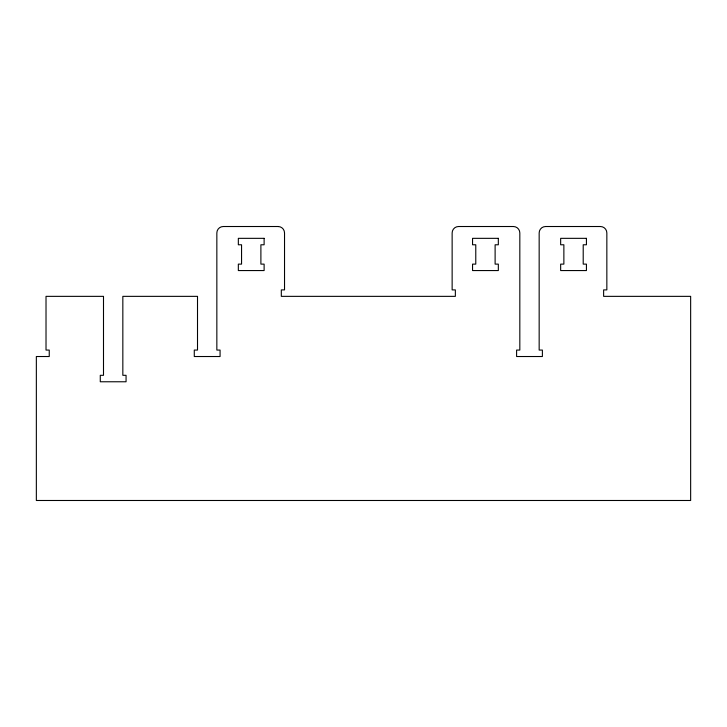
<?xml version="1.0" encoding="UTF-8"?>
<svg xmlns="http://www.w3.org/2000/svg" width="727" height="727" viewBox="0 0 727 727"><rect width="100%" height="100%" fill="white"/><g stroke="black" fill="none" stroke-linecap="round" stroke-linejoin="round"><path stroke-width="1.09" d="M278.087 226.515L223.289 226.515A6.443 6.443 0 0 0 216.846 232.958L216.846 350.069L220.072 350.069L220.072 356.521L194.282 356.521L194.282 350.069L197.508 350.069L197.508 296.352L122.836 296.352L122.836 375.314L126.062 375.314L126.062 381.766L100.281 381.766L100.281 375.314L103.498 375.314L103.498 296.352L46.019 296.352L46.019 350.069L49.245 350.069L49.245 356.521L36.35 356.521L36.35 500.485L690.65 500.485L690.65 296.352L603.628 296.352L603.628 289.9L606.845 289.9L606.845 232.958A6.443 6.443 0 0 0 600.402 226.515L545.604 226.515A6.443 6.443 0 0 0 539.161 232.958L539.161 350.069L542.387 350.069L542.387 356.521L516.597 356.521L516.597 350.069L519.823 350.069L519.823 232.958A6.443 6.443 0 0 0 513.38 226.515L458.583 226.515A6.443 6.443 0 0 0 452.139 232.958L452.139 289.9L455.356 289.9L455.356 296.352L281.313 296.352L281.313 289.9L284.53 289.9L284.53 232.958A6.443 6.443 0 0 0 278.087 226.515M264.119 238.338L238.338 238.338L238.338 244.781L241.555 244.781L241.555 264.119L238.338 264.119L238.338 270.562L264.119 270.562L264.119 264.119L260.893 264.119L260.893 244.781L264.119 244.781L264.119 238.338M498.331 238.338L472.55 238.338L472.55 244.781L475.776 244.781L475.776 264.119L472.55 264.119L472.55 270.562L498.331 270.562L498.331 264.119L495.114 264.119L495.114 244.781L498.331 244.781L498.331 238.338M586.435 238.338L560.653 238.338L560.653 244.781L563.87 244.781L563.87 264.119L560.653 264.119L560.653 270.562L586.435 270.562L586.435 264.119L583.208 264.119L583.208 244.781L586.435 244.781L586.435 238.338"/></g></svg>
